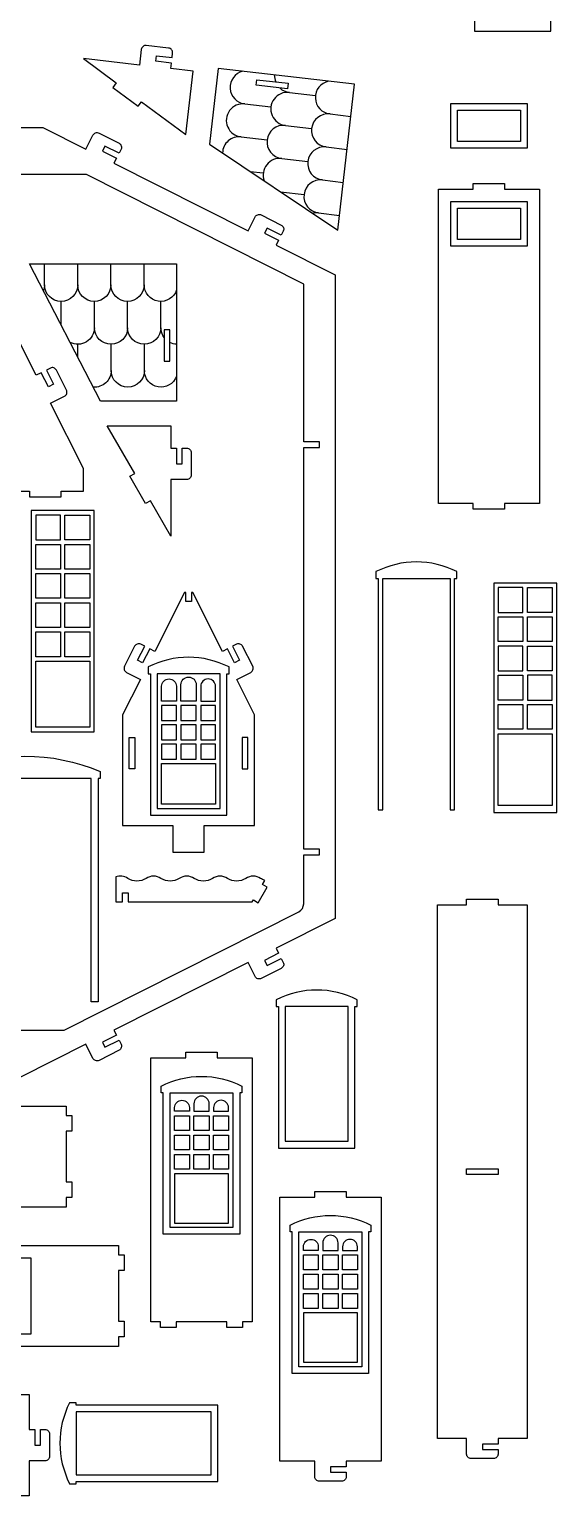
# Model space of a CAD drawing. Extents: x -1025 to 1051, y -1223 to 592.
# Drawn here: x 730 to 1011, y -1209 to -426 of the extents above; entities that cross this region are included whole.
import ezdxf

# ---------------------------------------------------------------- set-up
doc = ezdxf.new("R2010")
doc.units = 0
doc.header["$MEASUREMENT"] = 0
doc.layers.add('LAYER1', color=18, linetype='CONTINUOUS')

msp = doc.modelspace()

# ---------------------------------------------------------------- linework, layer by layer
at = {"layer": 'LAYER1'}
for points in [[(967.3, -351.61), (967.3, -427.21), (1008.1, -427.21), (1008.1, -351.61), (1009.3, -351.61), (1009.3, -348.01, 0.238913), (966.1, -348.01), (966.1, -351.61)], [(805.84, -441.25), (806.12, -438.87, 0.414214), (804.01, -436.21), (792.09, -434.84, 0.414214), (789.43, -436.95), (788.47, -445.29), (758.51, -441.84), (776.04, -454.85), (774.25, -457.25), (787.74, -467.26), (789.53, -464.86), (813.18, -482.4), (817.08, -448.59), (805.16, -447.22), (805.5, -444.24), (797.15, -443.27), (797.5, -440.29)], [(811.24, -649.89), (813.64, -649.89, -0.414214), (816.04, -652.29), (816.04, -664.29, -0.414214), (813.64, -666.69), (805.24, -666.69), (805.24, -696.84), (794.33, -677.94), (791.73, -679.44), (783.33, -664.89), (785.93, -663.39), (771.2, -637.89), (805.24, -637.89), (805.24, -649.89), (808.24, -649.89), (808.24, -658.29), (811.24, -658.29)], [(918.32, -843.04), (918.32, -719.44), (954.32, -719.44), (954.32, -843.04), (956.72, -843.04), (956.72, -719.44), (957.92, -719.44), (957.92, -715.84, 0.238913), (914.72, -715.84), (914.72, -719.44), (915.92, -719.44), (915.92, -843.04)], [(806.27, -851.35), (806.27, -865.75), (823.07, -865.75), (823.07, -851.35), (849.92, -851.35), (849.92, -792.39), (840.34, -773.41), (847.84, -769.63, 0.414214), (848.9, -766.4), (843.49, -755.69, 0.414214), (840.27, -754.63), (838.12, -755.71), (841.91, -763.21), (839.23, -764.56), (835.45, -757.06), (832.77, -758.42), (816.86, -726.91), (816.17, -726.91), (816.17, -731.71), (813.17, -731.71), (813.17, -726.91), (812.48, -726.91), (796.58, -758.42), (793.9, -757.06), (790.11, -764.56), (787.43, -763.21), (791.22, -755.71), (789.08, -754.63, 0.414214), (785.85, -755.69), (780.44, -766.4, 0.414214), (781.51, -769.63), (789, -773.41), (779.42, -792.39), (779.42, -851.35)], [(794.27, -770.35), (794.27, -845.95), (835.07, -845.95), (835.07, -770.35), (836.27, -770.35), (836.27, -766.75, 0.238913), (793.07, -766.75), (793.07, -770.35)], [(808.19, -777.09), (808.19, -785.01), (800.27, -785.01), (800.27, -777.09, -1)], [(810.59, -785.01), (810.59, -776.23, -1), (818.75, -776.23), (818.75, -785.01)], [(821.15, -777.09), (821.15, -785.01), (829.07, -785.01), (829.07, -777.09, 1)], [(766.31, -945.54), (762.71, -945.54), (762.71, -826.25), (691.91, -826.25), (691.91, -945.54), (688.31, -945.54), (688.31, -826.25), (687.11, -826.25), (687.11, -822.65, -0.205755), (767.51, -822.65), (767.51, -826.25), (766.31, -826.25)], [(856.66, -884.4), (854.06, -882.9), (855.32, -880.72, -0.068104), (853.15, -879.68, 0.300981), (845.2, -879.68, -0.300981), (835.41, -879.68, 0.300981), (827.46, -879.68, -0.300981), (817.67, -879.68, 0.300981), (809.72, -879.68, -0.300981), (799.93, -879.68, 0.300981), (791.98, -879.68, -0.300981), (782.19, -879.68, 0.236244), (775.79, -878.9), (775.79, -892.19), (779.39, -892.19), (779.39, -887.39), (782.39, -887.39), (782.39, -892.19), (848.7, -892.19), (849.26, -891.21), (851.86, -892.71)], [(947.52, -893.76), (963.12, -893.76), (963.12, -890.76), (979.92, -890.76), (979.92, -893.76), (995.52, -893.76), (995.52, -1178.76), (979.92, -1178.76), (979.92, -1181.76), (971.52, -1181.76), (971.52, -1184.76), (979.92, -1184.76), (979.92, -1187.16, -0.414214), (977.52, -1189.56), (965.52, -1189.56, -0.414214), (963.12, -1187.16), (963.12, -1178.76), (947.52, -1178.76)], [(862.69, -948.07), (862.69, -1023.67), (903.49, -1023.67), (903.49, -948.07), (904.69, -948.07), (904.69, -944.47, 0.238913), (861.49, -944.47), (861.49, -948.07)], [(841.97, -994.16), (841.97, -1069.76), (801.17, -1069.76), (801.17, -994.16), (799.97, -994.16), (799.97, -990.56, -0.238913), (843.17, -990.56), (843.17, -994.16)], [(815.09, -1002.1), (815.09, -1004.02), (807.17, -1004.02), (807.17, -1002.1, -1)], [(825.65, -1004.02), (825.65, -1000.04, 1), (817.49, -1000.04), (817.49, -1004.02)], [(828.05, -1002.1), (828.05, -1004.02), (835.97, -1004.02), (835.97, -1002.1, 1)], [(898.82, -1049.87), (917.41, -1049.87), (917.41, -1190.87), (898.82, -1190.87), (898.82, -1193.87), (890.42, -1193.87), (890.42, -1196.87), (898.82, -1196.87), (898.82, -1199.27, -0.414214), (896.42, -1201.67), (884.42, -1201.67, -0.414214), (882.02, -1199.27), (882.02, -1190.87), (863.43, -1190.87), (863.43, -1049.87), (882.02, -1049.87), (882.02, -1046.87), (898.82, -1046.87)], [(910.82, -1068.47), (910.82, -1144.07), (870.02, -1144.07), (870.02, -1068.47), (868.82, -1068.47), (868.82, -1064.87, -0.238913), (912.02, -1064.87), (912.02, -1068.47)], [(883.94, -1076.41), (883.94, -1078.33), (876.02, -1078.33), (876.02, -1076.41, -1)], [(894.5, -1078.33), (894.5, -1074.35, 1), (886.34, -1074.35), (886.34, -1078.33)], [(896.9, -1076.41), (896.9, -1078.33), (904.82, -1078.33), (904.82, -1076.41, 1)], [(654.8, -1082.25), (730.4, -1082.25), (730.4, -1123.05), (654.8, -1123.05), (654.8, -1124.25), (651.2, -1124.25, -0.238913), (651.2, -1081.05), (654.8, -1081.05)], [(588.58, -1173.95), (588.58, -1155.37), (729.58, -1155.37), (729.58, -1173.95), (732.58, -1173.95), (732.58, -1182.35), (735.58, -1182.35), (735.58, -1173.95), (737.98, -1173.95, -0.414214), (740.38, -1176.35), (740.38, -1188.35, -0.414214), (737.98, -1190.75), (729.58, -1190.75), (729.58, -1209.34), (588.58, -1209.34), (588.58, -1190.75), (585.58, -1190.75), (585.58, -1173.95)], [(754.71, -1201.74), (830.31, -1201.74), (830.31, -1160.94), (754.71, -1160.94), (754.71, -1159.74), (751.11, -1159.74, 0.238913), (751.11, -1202.94), (754.71, -1202.94)]]:
    msp.add_lwpolyline(points, format="xyb", close=True, dxfattribs=at)
for points in [[(830.44, -447.11), (825.79, -487.48), (894.34, -533.43), (903.31, -455.5)], [(867.84, -455.04), (867.5, -458.02), (850.81, -456.1), (851.15, -453.12)], [(954.62, -465.74), (995.42, -465.74), (995.42, -489.74), (954.62, -489.74)], [(991.82, -486.14), (958.22, -486.14), (958.22, -469.34), (991.82, -469.34)], [(966.62, -511.51), (966.62, -508.51), (983.42, -508.51), (983.42, -510.01), (983.42, -511.51), (1002, -511.51), (1002, -679.51), (983.42, -679.51), (983.42, -682.51), (966.62, -682.51), (966.62, -679.51), (948.03, -679.51), (948.03, -511.51)], [(954.62, -518.1), (995.42, -518.1), (995.42, -542.1), (954.62, -542.1)], [(991.82, -538.5), (958.22, -538.5), (958.22, -521.7), (991.82, -521.7)], [(808.24, -624.78), (767.6, -624.78), (729.79, -551.42), (808.24, -551.42)], [(804.64, -586.71), (801.64, -586.71), (801.64, -603.51), (804.64, -603.51)], [(764.26, -683.27), (730.66, -683.27), (730.66, -801.36), (764.26, -801.36)], [(733.06, -698.87), (746.26, -698.87), (746.26, -685.67), (733.06, -685.67)], [(761.86, -698.87), (748.66, -698.87), (748.66, -685.67), (761.86, -685.67)], [(733.06, -714.47), (733.06, -701.27), (746.26, -701.27), (746.26, -714.47)], [(761.86, -714.47), (748.66, -714.47), (748.66, -701.27), (761.86, -701.27)], [(733.06, -716.87), (746.26, -716.87), (746.26, -730.07), (733.06, -730.07)], [(748.66, -730.07), (748.66, -716.87), (761.86, -716.87), (761.86, -730.07)], [(1011.21, -722), (977.61, -722), (977.61, -844.4), (1011.21, -844.4)], [(993.21, -737.6), (993.21, -724.4), (980.01, -724.4), (980.01, -737.6)], [(995.61, -724.4), (1008.81, -724.4), (1008.81, -737.6), (995.61, -737.6)], [(746.26, -745.67), (733.06, -745.67), (733.06, -732.47), (746.26, -732.47)], [(748.66, -745.67), (748.66, -732.47), (761.86, -732.47), (761.86, -745.67)], [(993.21, -753.2), (980.01, -753.2), (980.01, -740), (993.21, -740)], [(995.61, -753.2), (995.61, -740), (1008.81, -740), (1008.81, -753.2)], [(746.26, -761.27), (733.06, -761.27), (733.06, -748.07), (746.26, -748.07)], [(748.66, -761.27), (748.66, -748.07), (761.86, -748.07), (761.86, -761.27)], [(980.01, -768.8), (993.21, -768.8), (993.21, -755.6), (980.01, -755.6)], [(995.61, -768.8), (995.61, -755.6), (1008.81, -755.6), (1008.81, -768.8)], [(761.86, -798.96), (733.06, -798.96), (733.06, -763.67), (761.86, -763.67)], [(831.47, -770.35), (797.87, -770.35), (797.87, -842.35), (831.47, -842.35)], [(993.21, -784.4), (980.01, -784.4), (980.01, -771.2), (993.21, -771.2)], [(995.61, -784.4), (1008.81, -784.4), (1008.81, -771.2), (995.61, -771.2)], [(800.27, -795.33), (808.19, -795.33), (808.19, -787.41), (800.27, -787.41)], [(810.59, -795.33), (818.75, -795.33), (818.75, -787.41), (810.59, -787.41)], [(821.15, -795.33), (829.07, -795.33), (829.07, -787.41), (821.15, -787.41)], [(980.01, -786.8), (993.21, -786.8), (993.21, -800), (980.01, -800)], [(995.61, -800), (995.61, -786.8), (1008.81, -786.8), (1008.81, -800)], [(800.27, -805.65), (808.19, -805.65), (808.19, -797.73), (800.27, -797.73)], [(810.59, -805.65), (818.75, -805.65), (818.75, -797.73), (810.59, -797.73)], [(821.15, -805.65), (829.07, -805.65), (829.07, -797.73), (821.15, -797.73)], [(783.02, -804.39), (786.02, -804.39), (786.02, -821.19), (783.02, -821.19)], [(846.32, -804.39), (843.32, -804.39), (843.32, -821.19), (846.32, -821.19)], [(980.01, -802.4), (1008.81, -802.4), (1008.81, -840.8), (980.01, -840.8)], [(800.27, -815.97), (808.19, -815.97), (808.19, -808.05), (800.27, -808.05)], [(810.59, -815.97), (818.75, -815.97), (818.75, -808.05), (810.59, -808.05)], [(821.15, -815.97), (829.07, -815.97), (829.07, -808.05), (821.15, -808.05)], [(829.07, -839.95), (800.27, -839.95), (800.27, -818.37), (829.07, -818.37)], [(899.89, -948.07), (866.29, -948.07), (866.29, -1020.07), (899.89, -1020.07)], [(813.17, -975.56), (813.17, -972.56), (829.97, -972.56), (829.97, -974.06), (829.97, -975.56), (848.56, -975.56), (848.56, -1116.56), (843.46, -1116.56), (843.46, -1119.56), (835.06, -1119.56), (835.06, -1116.56), (808.08, -1116.56), (808.08, -1119.56), (799.68, -1119.56), (799.68, -1116.56), (794.58, -1116.56), (794.58, -975.56)], [(804.77, -994.16), (838.37, -994.16), (838.37, -1066.16), (804.77, -1066.16)], [(608.34, -1036.63), (605.34, -1036.63), (605.34, -1019.83), (606.84, -1019.83), (608.34, -1019.83), (608.34, -1001.24), (749.34, -1001.24), (749.34, -1006.33), (752.34, -1006.33), (752.34, -1014.73), (749.34, -1014.73), (749.34, -1041.72), (752.34, -1041.72), (752.34, -1050.12), (749.34, -1050.12), (749.34, -1055.21), (608.34, -1055.21)], [(815.09, -1014.34), (807.17, -1014.34), (807.17, -1006.42), (815.09, -1006.42)], [(825.65, -1014.34), (817.49, -1014.34), (817.49, -1006.42), (825.65, -1006.42)], [(835.97, -1014.34), (828.05, -1014.34), (828.05, -1006.42), (835.97, -1006.42)], [(815.09, -1024.66), (807.17, -1024.66), (807.17, -1016.74), (815.09, -1016.74)], [(825.65, -1024.66), (817.49, -1024.66), (817.49, -1016.74), (825.65, -1016.74)], [(835.97, -1024.66), (828.05, -1024.66), (828.05, -1016.74), (835.97, -1016.74)], [(815.09, -1034.98), (807.17, -1034.98), (807.17, -1027.06), (815.09, -1027.06)], [(825.65, -1034.98), (817.49, -1034.98), (817.49, -1027.06), (825.65, -1027.06)], [(835.97, -1034.98), (828.05, -1034.98), (828.05, -1027.06), (835.97, -1027.06)], [(807.17, -1063.76), (835.97, -1063.76), (835.97, -1037.38), (807.17, -1037.38)], [(963.12, -1034.76), (979.92, -1034.76), (979.92, -1037.76), (963.12, -1037.76)], [(873.62, -1068.47), (907.22, -1068.47), (907.22, -1140.47), (873.62, -1140.47)], [(609.2, -1111.05), (606.2, -1111.05), (606.2, -1094.25), (607.7, -1094.25), (609.2, -1094.25), (609.2, -1075.66), (777.2, -1075.66), (777.2, -1080.75), (780.2, -1080.75), (780.2, -1089.15), (777.2, -1089.15), (777.2, -1116.14), (780.2, -1116.14), (780.2, -1124.54), (777.2, -1124.54), (777.2, -1129.64), (609.2, -1129.64)], [(883.94, -1088.65), (876.02, -1088.65), (876.02, -1080.73), (883.94, -1080.73)], [(894.5, -1088.65), (886.34, -1088.65), (886.34, -1080.73), (894.5, -1080.73)], [(904.82, -1088.65), (896.9, -1088.65), (896.9, -1080.73), (904.82, -1080.73)], [(883.94, -1098.97), (876.02, -1098.97), (876.02, -1091.05), (883.94, -1091.05)], [(894.5, -1098.97), (886.34, -1098.97), (886.34, -1091.05), (894.5, -1091.05)], [(904.82, -1098.97), (896.9, -1098.97), (896.9, -1091.05), (904.82, -1091.05)], [(883.94, -1109.29), (876.02, -1109.29), (876.02, -1101.37), (883.94, -1101.37)], [(894.5, -1109.29), (886.34, -1109.29), (886.34, -1101.37), (894.5, -1101.37)], [(904.82, -1109.29), (896.9, -1109.29), (896.9, -1101.37), (904.82, -1101.37)], [(876.02, -1138.07), (904.82, -1138.07), (904.82, -1111.69), (876.02, -1111.69)], [(754.71, -1164.54), (754.71, -1198.14), (826.71, -1198.14), (826.71, -1164.54)]]:
    msp.add_lwpolyline(points, close=True, dxfattribs=at)
for points in [[(843.61, -448.63, 0.837253), (844.69, -466.06, 1), (842.66, -483.68, 0.437228), (832.78, -492.16)], [(860.62, -450.58, 0.106398), (861.18, -454.27)], [(889.44, -453.91, 0.853828), (890.19, -471.41, 1), (888.16, -489.03, 1), (886.13, -506.66, 1), (884.1, -524.28, 0.088868), (880.98, -524.48)], [(863.37, -457.54, 0.162473), (868.46, -459.92, 1), (866.42, -477.54, 1), (864.39, -495.17, 0.561627), (855.08, -507.12)], [(712.92, -478.57), (736.8, -478.57), (759.83, -490.2), (763.61, -482.7, -0.414214), (766.84, -481.64), (777.55, -487.05, -0.414214), (778.61, -490.27), (777.53, -492.41), (770.03, -488.63), (768.68, -491.3), (776.18, -495.09), (774.82, -497.77), (846.41, -533.91), (850.2, -526.41, -0.414214), (853.42, -525.35), (864.14, -530.76, -0.414214), (865.2, -533.98), (864.11, -536.12), (856.62, -532.34), (855.26, -535.01), (862.76, -538.8), (861.41, -541.48), (892.92, -557.38), (892.92, -901.11), (861.41, -917.01), (862.76, -919.69), (855.26, -923.47), (856.62, -926.15), (864.11, -922.37), (865.2, -924.51, -0.414214), (864.14, -927.73), (853.42, -933.14, -0.414214), (850.2, -932.08), (846.41, -924.58), (774.82, -960.72), (776.18, -963.4), (768.68, -967.18), (770.03, -969.86), (777.53, -966.08), (778.61, -968.22, -0.414214), (777.55, -971.44), (766.84, -976.85, -0.414214), (763.61, -975.79), (759.83, -968.29), (724.92, -985.91)], [(712.92, -960.72), (748.19, -960.72), (873.48, -897.48, 0.283043), (876.12, -893.19), (876.12, -867.07), (884.52, -867.07), (884.52, -864.07), (876.12, -864.07), (876.12, -649.57), (884.52, -649.57), (884.52, -646.57), (876.12, -646.57), (876.12, -562.34), (760.08, -503.77), (712.92, -503.77)], [(613.35, -672.84), (729.75, -672.84), (729.75, -675.84), (746.55, -675.84), (746.55, -672.84), (758.55, -672.84), (758.55, -660.84), (740.92, -625.93), (748.42, -622.14, 0.414214), (749.48, -618.92), (744.08, -608.21, 0.414214), (740.85, -607.15), (738.71, -608.23), (742.49, -615.73), (739.82, -617.08), (736.03, -609.58), (733.35, -610.93), (697.21, -539.34)], [(808.24, -565.39, -0.853828), (790.93, -562.64, -1), (773.19, -562.64, -1), (755.45, -562.64, -1), (737.71, -562.64, -0.088868), (737.16, -565.72)], [(801.64, -590.87, -0.162473), (799.86, -585.55, -1), (782.12, -585.55, -1), (764.38, -585.55, -0.561627), (751.44, -593.43)], [(808.24, -594.4, -0.106398), (804.64, -593.42)], [(808.24, -611.52, -0.837253), (791.05, -608.45, -1), (773.31, -608.45, -0.437228), (763.75, -617.3)]]:
    msp.add_lwpolyline(points, format="xyb", dxfattribs=at)
for points in [[(868.46, -459.92), (882.4, -461.53)], [(844.69, -466.06), (858.63, -467.66)], [(866.42, -477.54), (880.37, -479.15)], [(890.19, -471.41), (901.33, -472.69)], [(842.66, -483.68), (856.6, -485.29)], [(888.16, -489.03), (899.3, -490.32)], [(864.39, -495.17), (878.34, -496.77)], [(847.61, -502.11), (854.57, -502.91)], [(886.13, -506.66), (897.27, -507.94)], [(863.79, -512.96), (876.31, -514.4)], [(884.1, -524.28), (895.24, -525.56)], [(737.71, -562.64), (737.71, -551.42)], [(755.45, -562.64), (755.45, -551.42)], [(773.19, -562.64), (773.19, -551.42)], [(790.93, -562.64), (790.93, -551.42)], [(746.64, -584.11), (746.64, -571.51)], [(764.38, -585.55), (764.38, -571.51)], [(782.12, -585.55), (782.12, -571.51)], [(799.86, -585.55), (799.86, -571.51)], [(755.57, -601.43), (755.57, -594.42)], [(773.31, -608.45), (773.31, -594.42)], [(791.05, -608.45), (791.05, -594.42)]]:
    msp.add_lwpolyline(points, dxfattribs=at)

doc.saveas('drawing.dxf')
